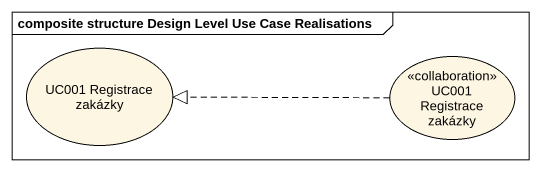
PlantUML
@startuml
mainframe composite structure Design Level Use Case Realisations
usecase "UC001 Registrace zakázky" as UC001_Registrace_zakázky
usecase "UC001 Registrace zakázky" as UC001_Registrace_zakázky_2 <<collaboration>>
UC001_Registrace_zakázky_2 .left.|> UC001_Registrace_zakázky
@enduml
